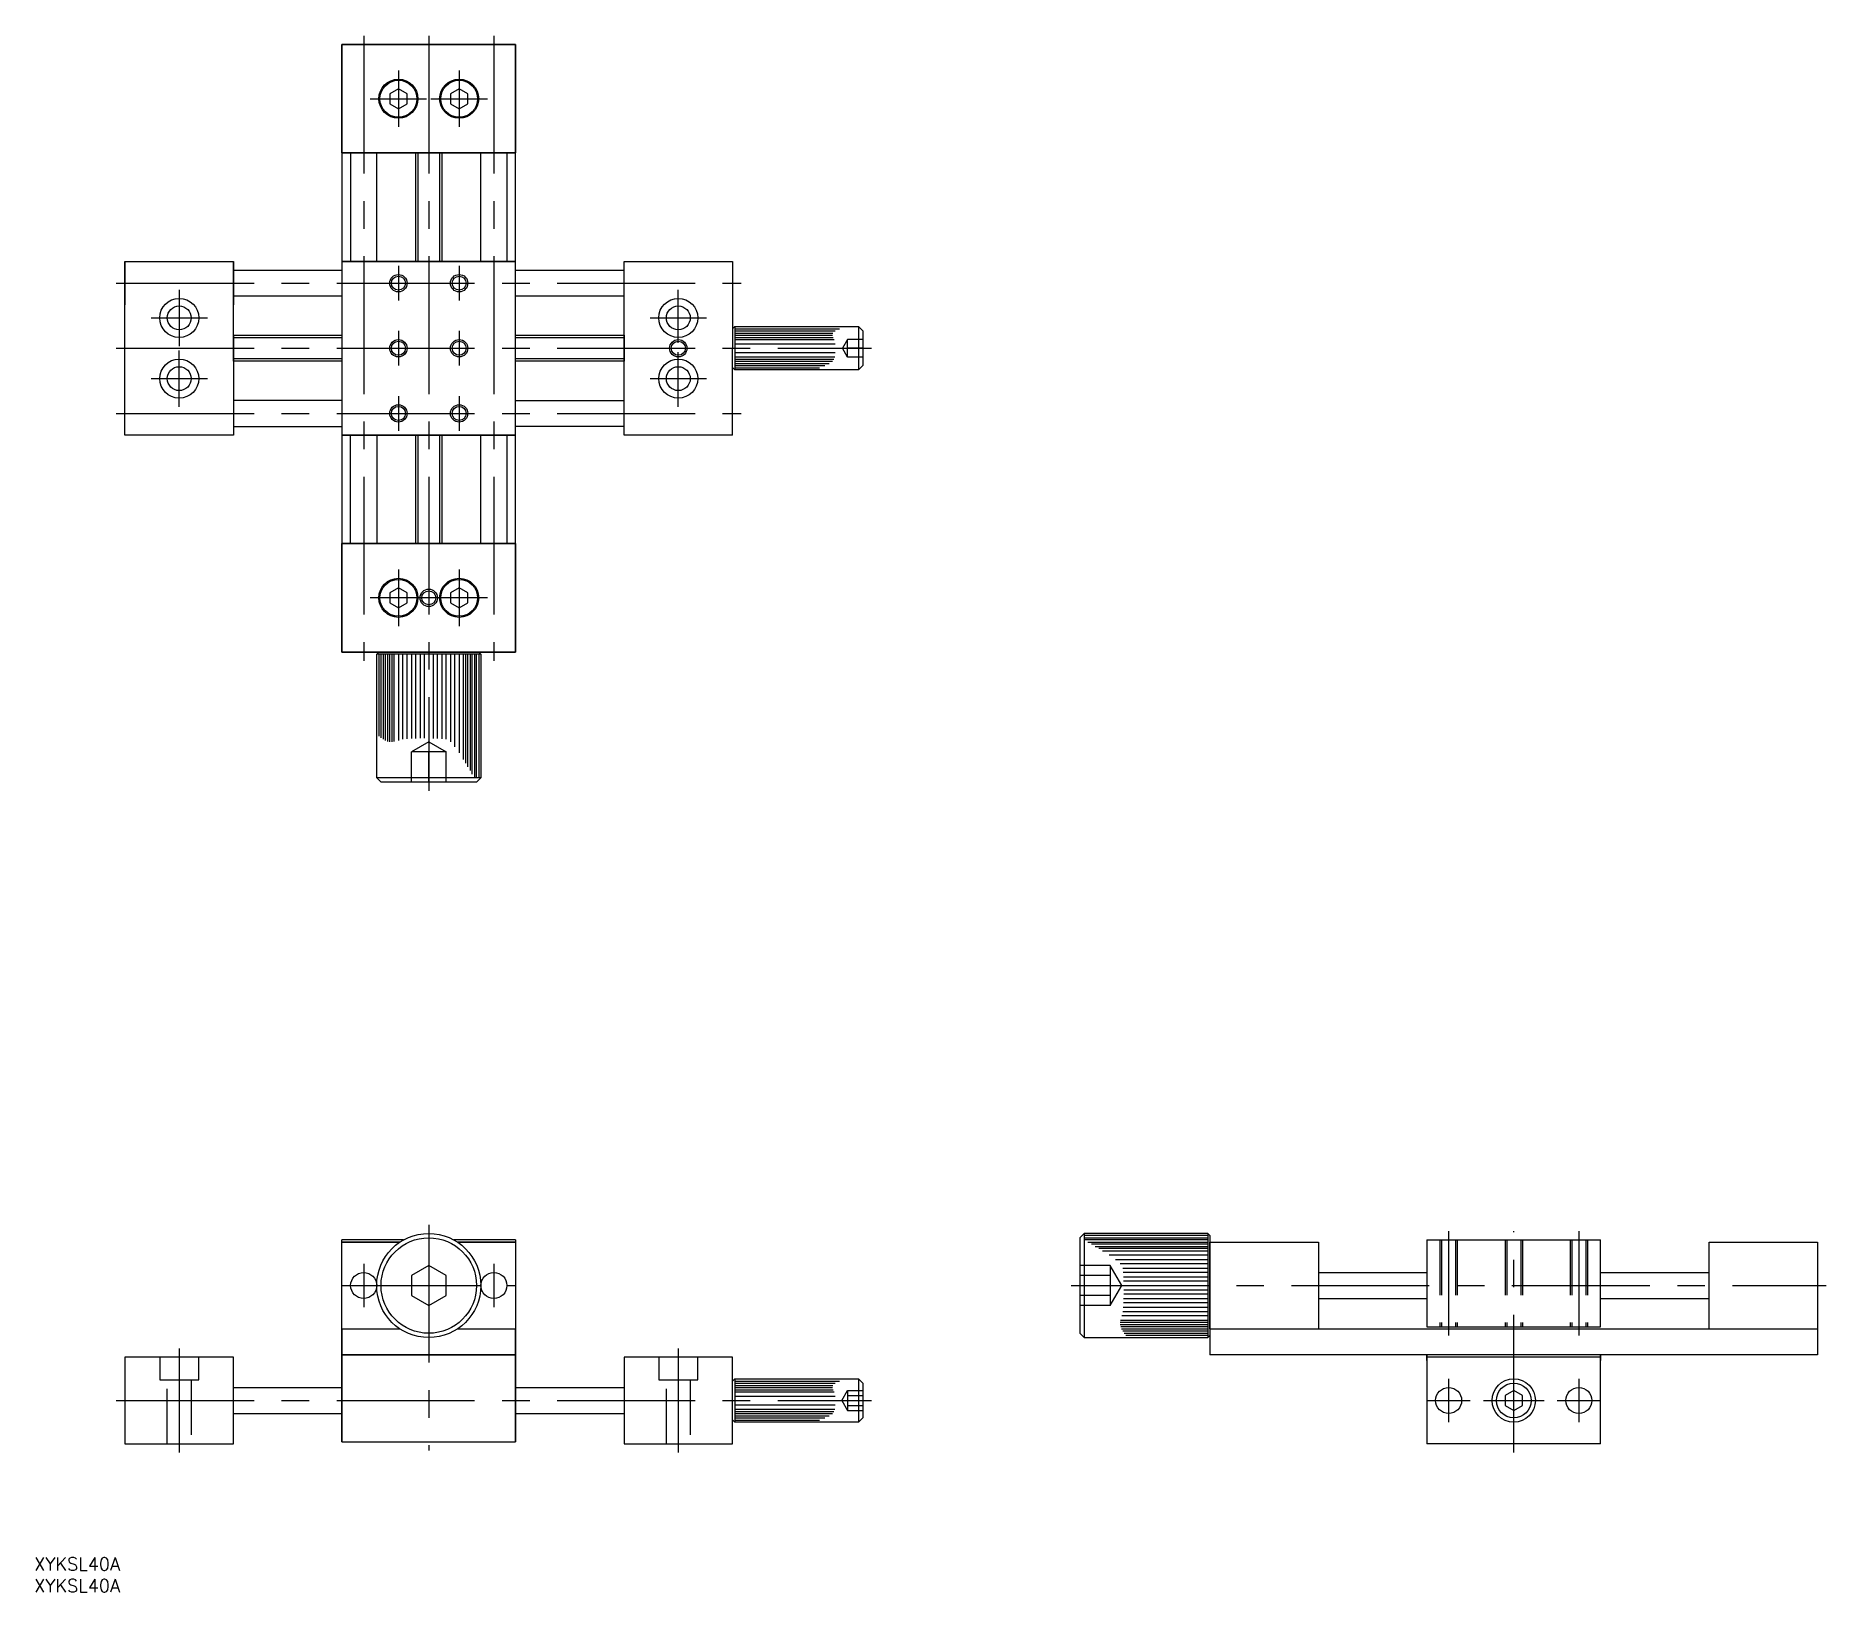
# Model space of a CAD drawing. Extents: x -91 to 322, y -71 to 288.
import ezdxf

# ---------------------------------------------------------------- set-up
doc = ezdxf.new("R2010")
doc.units = 0
doc.linetypes.add('CENTER', pattern=[50.8, 31.75, -6.35, 6.35, -6.35])
doc.linetypes.add('DASHED', pattern=[19.05, 12.7, -6.35])
doc.layers.get('0').update_dxf_attribs({"linetype": 'CONTINUOUS'})
doc.layers.add('CENTER', color=1, linetype='CONTINUOUS')
doc.styles.get("Standard").update_dxf_attribs({"font": 'txt.shx', "height": 3, "bigfont": 'bigfont.shx'})

msp = doc.modelspace()

# ---------------------------------------------------------------- linework, layer by layer
at = {"color": 7, "linetype": 'CONTINUOUS'}
for p, q in [((0, 285.95), (-20, 285.95)), ((-20, 285.95), (0, 285.95)), ((0, 285.95), (-20, 285.95)), ((-20, 285.95), (-20, 260.95)), ((-20, 260.95), (-20, 285.95)), ((-20, 285.95), (-20, 260.95)), ((20, 285.95), (0, 285.95)), ((0, 285.95), (20, 285.95)), ((20, 285.95), (0, 285.95)), ((20, 260.95), (20, 285.95)), ((20, 285.95), (20, 260.95)), ((20, 260.95), (20, 285.95)), ((-7, 275.76), (-9, 274.6)), ((-9, 274.6), (-9, 272.29)), ((-9, 272.29), (-7, 271.14)), ((-5, 274.6), (-7, 275.76)), ((-7, 271.14), (-5, 272.29)), ((-5, 272.29), (-5, 274.6)), ((7, 275.76), (5, 274.6)), ((5, 274.6), (5, 272.29)), ((5, 272.29), (7, 271.14)), ((9, 274.6), (7, 275.76)), ((7, 271.14), (9, 272.29)), ((9, 272.29), (9, 274.6)), ((0, 260.95), (-20, 260.95)), ((0, 260.95), (-20, 260.95)), ((-20, 260.95), (0, 260.95)), ((-20, 260.95), (-20, 235.95)), ((-18, 260.95), (-18, 235.95)), ((-12, 235.95), (-12, 260.95)), ((-3, 235.95), (-3, 260.95)), ((20, 260.95), (0, 260.95)), ((0, 260.95), (20, 260.95)), ((20, 260.95), (0, 260.95)), ((3, 260.95), (3, 235.95)), ((12, 235.95), (12, 260.95)), ((18, 260.95), (18, 235.95)), ((20, 235.95), (20, 260.95)), ((-70, 215.95), (-70, 235.95)), ((-70, 235.95), (-70, 225.95)), ((-70, 235.95), (-45, 235.95)), ((-45, 235.95), (-45, 225.95)), ((-45, 235.95), (-45, 225.95)), ((-45, 215.95), (-45, 235.95)), ((-20, 235.95), (-20, 195.95)), ((-20, 235.95), (-20, 195.95)), ((-20, 235.95), (-20, 195.95)), ((0, 235.95), (-20, 235.95)), ((0, 235.95), (-20, 235.95)), ((-20, 235.95), (20, 235.95)), ((3, 235.95), (-3, 235.95)), ((3, 235.95), (-3, 235.95)), ((20, 235.95), (0, 235.95)), ((20, 235.95), (0, 235.95)), ((20, 195.95), (20, 235.95)), ((20, 195.95), (20, 235.95)), ((20, 195.95), (20, 235.95)), ((45, 215.95), (45, 235.95)), ((45, 235.95), (70, 235.95)), ((70, 235.95), (70, 215.95)), ((-45, 233.95), (-20, 233.95)), ((20, 233.95), (45, 233.95)), ((-20, 227.95), (-45, 227.95)), ((45, 227.95), (20, 227.95)), ((-45, 218.95), (-20, 218.95)), ((-45, 212.95), (-45, 218.95)), ((-45, 218.95), (-45, 212.95)), ((-45, 218.95), (-45, 212.95)), ((20, 218.95), (45, 218.95)), ((45, 218.95), (45, 212.95)), ((45, 212.95), (45, 218.95)), ((45, 212.95), (45, 218.95)), ((70.5, 220.95), (70, 220.45)), ((70.5, 220.95), (99, 220.95)), ((70.5, 220.95), (70.5, 210.95)), ((70.5, 220.45), (94.67, 220.45)), ((70.5, 219.95), (93.64, 219.95)), ((70.5, 219.45), (93.07, 219.45)), ((70.5, 218.95), (93.01, 218.95)), ((99, 220.95), (99, 210.95)), ((100, 219.95), (99, 220.95)), ((100, 219.95), (100, 211.95)), ((-70, 195.95), (-70, 215.95)), ((-45, 215.95), (-45, 195.95)), ((45, 195.95), (45, 215.95)), ((70, 195.95), (70, 215.95)), ((70.5, 218.45), (93.17, 218.45)), ((70.5, 217.95), (93.39, 217.95)), ((70.5, 216.95), (93.65, 216.95)), ((70.5, 214.95), (93.67, 214.95)), ((-20, 212.95), (-45, 212.95)), ((45, 212.95), (20, 212.95)), ((70.5, 210.95), (70, 211.45)), ((70.5, 213.95), (93.54, 213.95)), ((70.5, 213.45), (93.37, 213.45)), ((70.5, 212.95), (93.02, 212.95)), ((70.5, 212.45), (92.26, 212.45)), ((70.5, 211.95), (91.26, 211.95)), ((70.5, 211.45), (90.02, 211.45)), ((99, 210.95), (70.5, 210.95)), ((99, 210.95), (100, 211.95)), ((-20, 203.95), (-45, 203.95)), ((20, 203.95), (45, 203.95)), ((-45, 195.95), (-70, 195.95)), ((-45, 197.95), (-20, 197.95)), ((20, 195.95), (-20, 195.95)), ((-20, 195.95), (0, 195.95)), ((-20, 195.95), (0, 195.95)), ((-20, 195.95), (-20, 170.95)), ((-18, 170.95), (-18, 195.95)), ((-12, 195.95), (-12, 170.95)), ((-3, 170.95), (-3, 195.95)), ((-3, 195.95), (3, 195.95)), ((-3, 195.95), (3, 195.95)), ((0, 195.95), (20, 195.95)), ((0, 195.95), (20, 195.95)), ((3, 195.95), (3, 170.95)), ((12, 170.95), (12, 195.95)), ((18, 195.95), (18, 170.95)), ((45, 197.95), (20, 197.95)), ((20, 170.95), (20, 195.95)), ((70, 195.95), (45, 195.95)), ((-20, 170.95), (0, 170.95)), ((-20, 170.95), (0, 170.95)), ((-20, 170.95), (0, 170.95)), ((0, 170.95), (-20, 170.95)), ((-20, 145.95), (-20, 170.95)), ((-20, 170.95), (-20, 145.95)), ((-3, 170.95), (3, 170.95)), ((3, 170.95), (-3, 170.95)), ((-3, 170.95), (3, 170.95)), ((-3, 170.95), (3, 170.95)), ((20, 170.95), (0, 170.95)), ((0, 170.95), (20, 170.95)), ((0, 170.95), (20, 170.95)), ((0, 170.95), (20, 170.95)), ((20, 170.95), (20, 145.95)), ((20, 145.95), (20, 170.95)), ((-7, 160.76), (-9, 159.6)), ((-9, 159.6), (-9, 157.29)), ((-9, 157.29), (-7, 156.14)), ((-5, 159.6), (-7, 160.76)), ((-7, 156.14), (-5, 157.29)), ((-5, 157.29), (-5, 159.6)), ((7, 160.76), (5, 159.6)), ((5, 159.6), (5, 157.29)), ((5, 157.29), (7, 156.14)), ((9, 159.6), (7, 160.76)), ((7, 156.14), (9, 157.29)), ((9, 157.29), (9, 159.6)), ((-20, 145.95), (0, 145.95)), ((0, 145.95), (-20, 145.95)), ((-12, 145.45), (-11.5, 145.95)), ((12, 145.45), (-12, 145.45)), ((-12, 116.95), (-12, 145.45)), ((11.5, 145.95), (-11.5, 145.95)), ((-11.5, 145.45), (-11.5, 126.57)), ((-11, 126.2), (-11, 145.45)), ((-10.5, 145.45), (-10.5, 125.87)), ((-10, 125.59), (-10, 145.45)), ((-9.5, 145.45), (-9.5, 125.38)), ((-9, 125.25), (-9, 145.45)), ((-8.5, 145.45), (-8.5, 125.24)), ((-8, 125.32), (-8, 145.45)), ((-7, 145.45), (-7, 125.61)), ((-6, 125.87), (-6, 145.45)), ((-5, 125.99), (-5, 145.45)), ((-4, 145.45), (-4, 126.04)), ((-3, 126.06), (-3, 145.45)), ((-2, 145.45), (-2, 126.08)), ((-1, 126.08), (-1, 145.45)), ((20, 145.95), (0, 145.95)), ((0, 145.95), (20, 145.95)), ((1, 145.45), (1, 126.07)), ((2, 126.04), (2, 145.45)), ((3, 145.45), (3, 125.99)), ((4, 125.89), (4, 145.45)), ((5, 145.45), (5, 125.25)), ((6, 124.14), (6, 145.45)), ((7, 145.45), (7, 122.73)), ((8, 121.18), (8, 145.45)), ((8.5, 145.45), (8.5, 120.36)), ((9, 119.53), (9, 145.45)), ((9.5, 145.45), (9.5, 118.68)), ((10, 117.82), (10, 145.45)), ((10.5, 145.45), (10.5, 116.95)), ((11, 116.95), (11, 145.45)), ((12, 145.45), (11.5, 145.95)), ((11.5, 145.45), (11.5, 116.95)), ((12, 145.45), (12, 116.95)), ((12, 116.95), (-12, 116.95)), ((-12, 116.95), (-11, 115.95)), ((11, 115.95), (-11, 115.95)), ((11, 115.95), (12, 116.95)), ((-20, -10), (-20, 10.5)), ((-5.81, 10.5), (-20, 10.5)), ((-20, 10), (-6.63, 10)), ((-6.63, 10), (-20, 10)), ((20, 10.5), (5.81, 10.5)), ((20, 10), (6.63, 10)), ((6.63, 10), (20, 10)), ((20, 10.5), (20, -10)), ((150, 11), (151, 12)), ((150, 11), (150, -11)), ((179.5, 12), (151, 12)), ((151, 12), (151, -12)), ((179.5, 11.5), (151, 11.5)), ((151, 11), (179.5, 11)), ((179.5, 10.5), (151, 10.5)), ((151.87, 10), (179.5, 10)), ((179.5, 9.5), (152.74, 9.5)), ((153.58, 9), (179.5, 9)), ((179.5, 8.5), (154.41, 8.5)), ((179.5, 12), (180, 11.5)), ((179.5, 12), (179.5, -12)), ((180, 11.5), (180, -11.5)), ((180, -10), (180, 10)), ((180, 10), (205, 10)), ((205, 10), (205, -10)), ((230, 10.5), (270, 10.5)), ((230, 10.5), (230, -9.5)), ((270, -9.5), (270, 10.5)), ((295, -10), (295, 10)), ((295, 10), (320, 10)), ((320, 10), (320, -10)), ((0, 4.62), (-4, 2.31)), ((4, 2.31), (0, 4.62)), ((155.23, 8), (179.5, 8)), ((179.5, 7), (156.78, 7)), ((158.2, 6), (179.5, 6)), ((179.5, 5), (159.31, 5)), ((-4, 2.31), (-4, -2.31)), ((4, -2.31), (4, 2.31)), ((159.94, 4), (179.5, 4)), ((179.5, 3), (160.04, 3)), ((160.09, 2), (179.5, 2)), ((179.5, 1), (160.12, 1)), ((205, 3), (230, 3)), ((270, 3), (295, 3)), ((-4, -2.31), (0, -4.62)), ((0, -4.62), (4, -2.31)), ((179.5, -4), (160.09, -4)), ((160.12, -3), (179.5, -3)), ((179.5, -2), (160.13, -2)), ((160.14, -1), (179.5, -1)), ((205, -3), (230, -3)), ((270, -3), (295, -3)), ((159.37, -8), (179.5, -8)), ((179.5, -7), (159.67, -7)), ((159.92, -6), (179.5, -6)), ((160.04, -5), (179.5, -5)), ((-20, -10), (-6.63, -10)), ((-20, -36), (-20, -10)), ((-20, -10), (-20, -16)), ((6.63, -10), (20, -10)), ((20, -10), (20, -36)), ((20, -16), (20, -10)), ((151, -12), (150, -11)), ((151, -12), (179.5, -12)), ((179.5, -8.5), (159.29, -8.5)), ((159.31, -9), (179.5, -9)), ((179.5, -9.5), (159.43, -9.5)), ((159.64, -10), (179.5, -10)), ((179.5, -10.5), (159.93, -10.5)), ((160.26, -11), (179.5, -11)), ((179.5, -11.5), (160.62, -11.5)), ((179.5, -12), (180, -11.5)), ((180, -10), (230, -10)), ((180, -10), (180, -16)), ((230, -9.5), (270, -9.5)), ((230, -10), (270, -10)), ((270, -10), (320, -10)), ((320, -10), (320, -16)), ((-70, -16.5), (-70, -36.5)), ((-45, -16.5), (-70, -16.5)), ((-45, -36.5), (-45, -16.5)), ((20, -16), (-20, -16)), ((-20, -16), (20, -16)), ((-20, -16), (-20, -36)), ((20, -36), (20, -16)), ((70, -16.5), (45, -16.5)), ((45, -16.5), (45, -36.5)), ((70, -36.5), (70, -16.5)), ((320, -16), (180, -16)), ((230, -16), (230, -36.5)), ((230, -17.28), (230, -16)), ((230, -16), (230, -17.28)), ((270, -16.5), (230, -16.5)), ((270, -36.5), (270, -16)), ((270, -16), (270, -17.28)), ((270, -17.28), (270, -16)), ((-45, -23.5), (-20, -23.5)), ((20, -23.5), (45, -23.5)), ((70.5, -21.5), (70, -22)), ((70.5, -21.5), (99, -21.5)), ((70.5, -21.5), (70.5, -31.5)), ((70.5, -22), (94.67, -22)), ((70.5, -22.5), (93.64, -22.5)), ((70.5, -23), (93.07, -23)), ((70.5, -23.5), (93.01, -23.5)), ((70.5, -24), (93.17, -24)), ((70.5, -24.5), (93.39, -24.5)), ((99, -21.5), (99, -31.5)), ((100, -22.5), (99, -21.5)), ((100, -22.5), (100, -30.5)), ((250, -24.16), (248, -25.32)), ((252, -25.32), (250, -24.16)), ((70.5, -25.5), (93.65, -25.5)), ((70.5, -27.5), (93.67, -27.5)), ((70.5, -28.5), (93.54, -28.5)), ((248, -25.32), (248, -27.62)), ((248, -27.62), (250, -28.78)), ((250, -28.78), (252, -27.62)), ((252, -27.62), (252, -25.32)), ((-45, -29.5), (-20, -29.5)), ((20, -29.5), (45, -29.5)), ((70.5, -31.5), (70, -31)), ((70.5, -29), (93.37, -29)), ((70.5, -29.5), (93.02, -29.5)), ((70.5, -30), (92.26, -30)), ((70.5, -30.5), (91.26, -30.5)), ((70.5, -31), (90.02, -31)), ((99, -31.5), (70.5, -31.5)), ((99, -31.5), (100, -30.5)), ((-70, -36.5), (-45, -36.5)), ((-70, -36.5), (-45, -36.5)), ((-20, -36), (20, -36)), ((45, -36.5), (70, -36.5)), ((45, -36.5), (70, -36.5)), ((270, -36.5), (230, -36.5))]:
    msp.add_line(p, q, dxfattribs=at)
at = {"color": 3, "linetype": 'CONTINUOUS'}
for p, q in [((-2.46, 235.95), (-2.46, 260.95)), ((2.46, 260.95), (2.46, 235.95)), ((-45, 218.4), (-20, 218.4)), ((20, 218.4), (45, 218.4)), ((-20, 213.49), (-45, 213.49)), ((45, 213.49), (20, 213.49)), ((-2.46, 170.95), (-2.46, 195.95)), ((2.46, 195.95), (2.46, 170.95))]:
    msp.add_line(p, q, dxfattribs=at)
at = {"color": 3, "linetype": 'DASHED'}
for p, q in [((96.5, 213.94), (95.34, 215.95)), ((96.5, 217.94), (95.35, 215.94)), ((96.5, 213.94), (96.5, 217.94)), ((100, 217.94), (96.5, 217.94)), ((100, 215.95), (96.5, 215.95)), ((100, 213.94), (96.5, 213.94)), ((0, 125.26), (-4, 122.95)), ((0, 125.26), (4, 122.95)), ((-4, 115.95), (-4, 122.95)), ((4, 122.95), (-4, 122.95)), ((0, 115.95), (0, 122.95)), ((4, 115.95), (4, 122.95)), ((233, 10.5), (233, -9.5)), ((233.38, 10.5), (233.38, -9.5)), ((236.62, 10.5), (236.62, -9.5)), ((237, 10.5), (237, -9.5)), ((248, 10.5), (248, -9.5)), ((248.38, 10.5), (248.38, -9.5)), ((251.62, 10.5), (251.62, -9.5)), ((252, 10.5), (252, -9.5)), ((263, 10.5), (263, -9.5)), ((263.38, 10.5), (263.38, -9.5)), ((266.62, 10.5), (266.62, -9.5)), ((267, 10.5), (267, -9.5)), ((157, 4.62), (150, 4.62)), ((159.67, 0), (157, 4.62)), ((157, 4.62), (157, -4.62)), ((157, 2.31), (150, 2.31)), ((157, -4.62), (159.67, 0)), ((157, -2.31), (150, -2.31)), ((157, -4.62), (150, -4.62)), ((-62, -16.5), (-62, -21.7)), ((-53, -21.7), (-53, -16.5)), ((53, -16.5), (53, -21.7)), ((62, -21.7), (62, -16.5)), ((-62, -21.7), (-53, -21.7)), ((-60.25, -36.5), (-60.25, -21.7)), ((-54.75, -21.7), (-54.75, -36.5)), ((53, -21.7), (62, -21.7)), ((54.75, -36.5), (54.75, -21.7)), ((60.25, -21.7), (60.25, -36.5)), ((95.17, -26.47), (96.5, -24.16)), ((96.5, -24.16), (96.5, -28.78)), ((96.5, -24.16), (100, -24.16)), ((95.17, -26.47), (96.5, -28.78)), ((96.5, -25.32), (100, -25.32)), ((96.5, -27.62), (100, -27.62)), ((96.5, -28.78), (100, -28.78))]:
    msp.add_line(p, q, dxfattribs=at)
at = {"color": 7, "linetype": 'CONTINUOUS'}
for centre, radius in [((-7, 273.45), 4.5), ((-7, 273.45), 4.25), ((7, 273.45), 4.5), ((7, 273.45), 4.25), ((-7, 230.95), 1.62), ((7, 230.95), 1.62), ((-57.5, 222.95), 4.5), ((57.5, 222.95), 4.5), ((-57.5, 222.95), 2.75), ((57.5, 222.95), 2.75), ((-7, 215.95), 1.62), ((7, 215.95), 1.62), ((57.5, 215.95), 1.62), ((-57.5, 208.95), 4.5), ((-57.5, 208.95), 2.75), ((57.5, 208.95), 4.5), ((57.5, 208.95), 2.75), ((-7, 200.95), 1.62), ((7, 200.95), 1.62), ((-7, 158.45), 4.5), ((-7, 158.45), 4.25), ((7, 158.45), 4.5), ((7, 158.45), 4.25), ((0, 158.45), 1.62), ((0, 0), 12), ((0, 0), 11), ((-15, 0), 3), ((15, 0), 3), ((235, -26.5), 3), ((250, -26.5), 5), ((250, -26.5), 4), ((265, -26.5), 3)]:
    msp.add_circle(centre, radius, dxfattribs=at)
at = {"color": 3, "linetype": 'CONTINUOUS'}
for centre in [(-7, 230.95), (7, 230.95), (-7, 215.95), (7, 215.95), (57.5, 215.95), (-7, 200.95), (7, 200.95), (0, 158.45)]:
    msp.add_circle(centre, 2, dxfattribs=at)
at = {"layer": 'CENTER', "color": 1, "linetype": 'CENTER'}
for p, q in [((-15, 287.95), (-15, 143.95)), ((0, 287.95), (0, 113.95)), ((15, 287.95), (15, 143.95)), ((-7, 279.95), (-7, 266.95)), ((7, 279.95), (7, 266.95)), ((-13.5, 273.45), (-0.5, 273.45)), ((0.5, 273.45), (13.5, 273.45)), ((-7, 234.95), (-7, 226.95)), ((7, 234.95), (7, 226.95)), ((-72, 230.95), (72, 230.95)), ((-57.5, 229.45), (-57.5, 216.45)), ((57.5, 217.2), (57.5, 229.45)), ((-64, 222.95), (-51, 222.95)), ((51, 222.95), (64, 222.95)), ((-7, 219.95), (-7, 211.95)), ((7, 219.95), (7, 211.95)), ((-72, 215.95), (102, 215.95)), ((-57.5, 202.45), (-57.5, 215.45)), ((57.5, 202.45), (57.5, 215.07)), ((-64, 208.95), (-51, 208.95)), ((51, 208.95), (64, 208.95)), ((-7, 204.95), (-7, 196.95)), ((7, 204.95), (7, 196.95)), ((-72, 200.95), (72, 200.95)), ((-7, 164.95), (-7, 151.95)), ((7, 164.95), (7, 151.95)), ((13.5, 158.45), (-13.5, 158.45)), ((0, 14), (0, -38)), ((235, 12.5), (235, -11.5)), ((250, -38.5), (250, 12.5)), ((265, 12.5), (265, -11.5)), ((-15, 5), (-15, -5)), ((15, 5), (15, -5)), ((-20, 0), (20, 0)), ((148, 0), (322, 0)), ((-57.5, -14.5), (-57.5, -38.5)), ((57.5, -14.5), (57.5, -38.5)), ((235, -21.5), (235, -31.5)), ((265, -21.5), (265, -31.5)), ((-72, -26.5), (102, -26.5)), ((230, -26.5), (240, -26.5)), ((243, -26.5), (257, -26.5)), ((260, -26.5), (270, -26.5))]:
    msp.add_line(p, q, dxfattribs=at)

# ---------------------------------------------------------------- texts
at = {"color": 7, "linetype": 'CONTINUOUS'}
for p in [(-90.94, -65.66), (-90.94, -70.66)]:
    msp.add_text('XYKSL40A', height=3, dxfattribs=at).set_placement(p)

doc.saveas('drawing.dxf')
